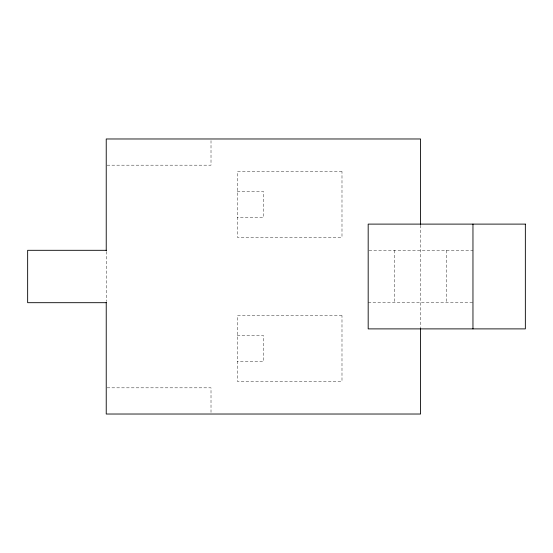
<?xml version="1.0" encoding="UTF-8"?>
<svg xmlns="http://www.w3.org/2000/svg" width="553" height="553" viewBox="0 0 553 553"><rect width="100%" height="100%" fill="white"/><g stroke="black" fill="none" stroke-linecap="round" stroke-linejoin="round"><path stroke-width="0.41" stroke-dasharray="2.77 2.07" d="M107.095 165.174L211.011 165.174L211.011 140.669M237.209 191.366L263.401 191.366L263.401 217.564L237.209 217.564M369.024 250.309L472.96 250.309M368.18 302.691L472.96 302.691M237.209 335.436L263.401 335.436L263.401 361.634L237.209 361.634M107.095 387.826L211.011 387.826L211.011 412.331M446.769 250.309L446.769 302.691M420.57 225.195L420.57 327.805M394.379 250.309L394.379 302.691M106.231 251.47L106.231 301.53M341.989 171.72L237.209 171.72L237.209 237.209L341.989 237.209L341.989 171.72M341.989 315.791L237.209 315.791L237.209 381.28L341.989 381.28L341.989 315.791"/><path stroke-width="0.83" d="M106.231 250.309L27.65 250.309L27.65 302.691L106.231 302.691M472.96 224.11L472.96 328.89M420.57 224.414L420.57 138.976L106.231 138.976L106.231 250.613M420.57 328.586L420.57 414.024L106.231 414.024L106.231 302.387M525.35 224.11L368.18 224.11L368.18 328.89L525.35 328.89L525.35 224.11"/></g></svg>
